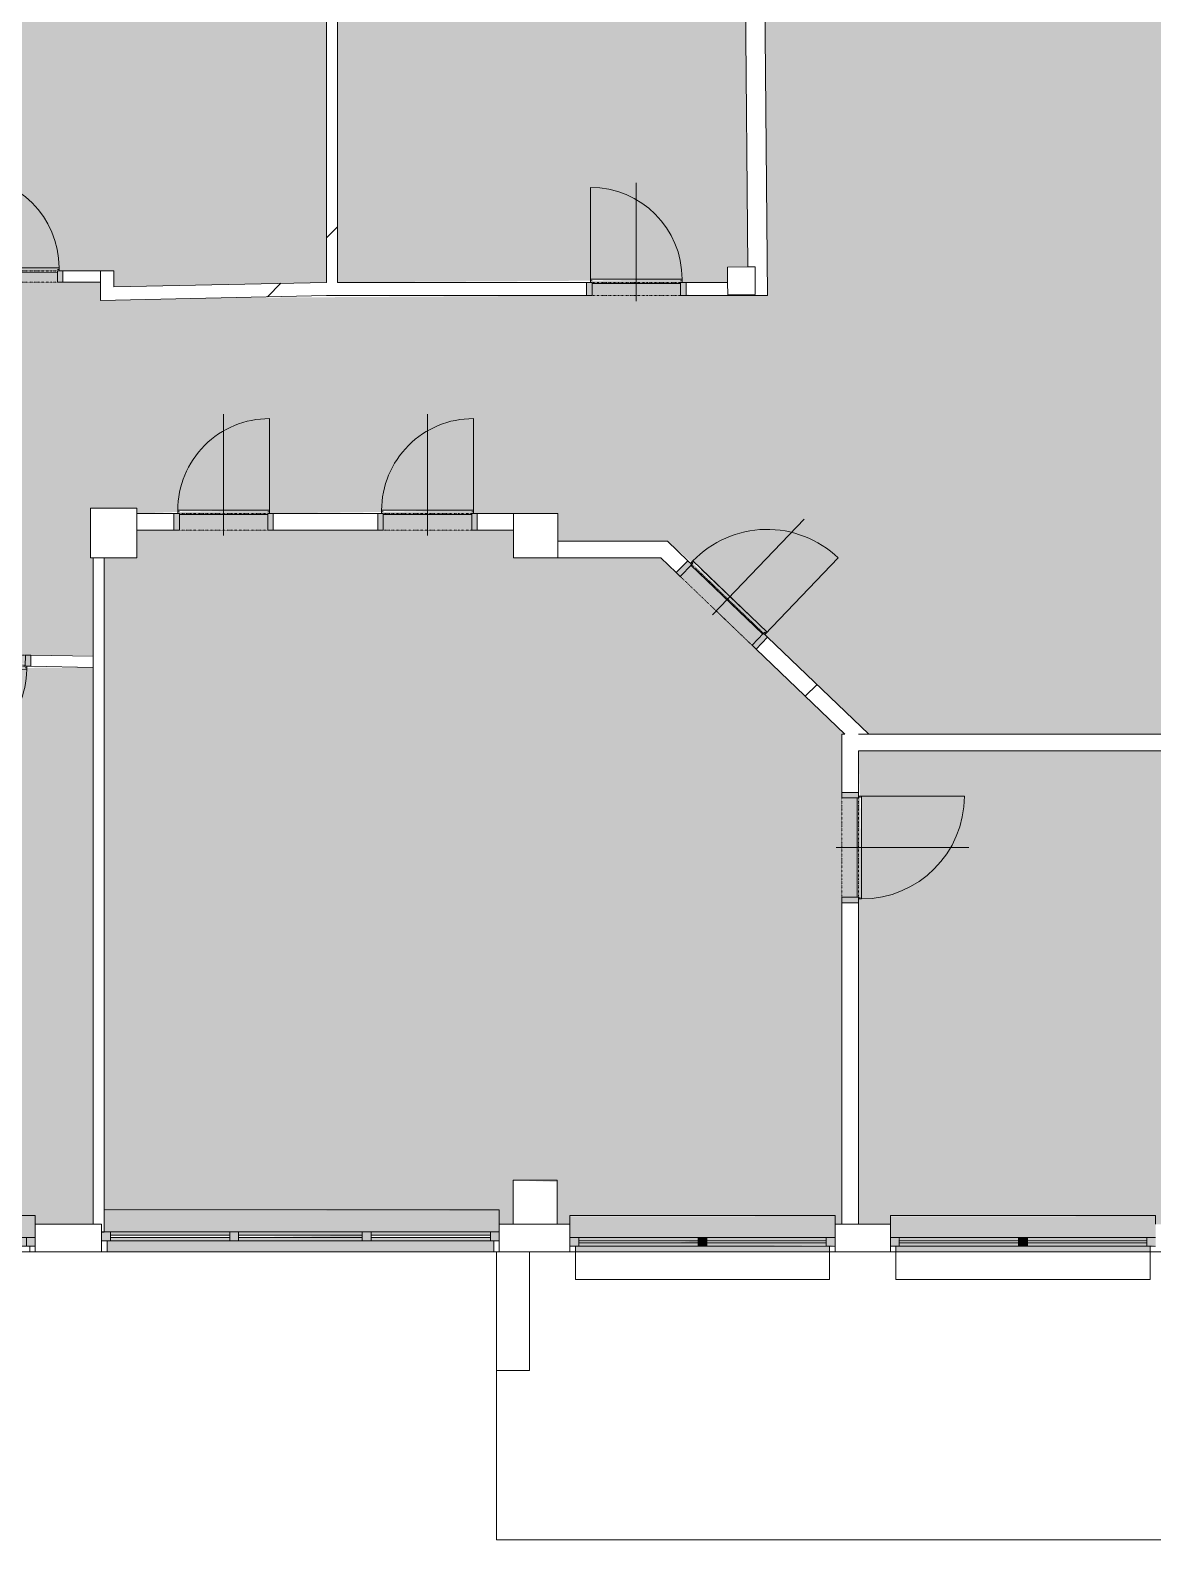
# Model space of a CAD drawing. Header units: millimetres. Extents: x -3281 to 232784, y -45352 to 20466.
# Drawn here: x 162521 to 172682, y -31577 to -17908 of the extents above; entities that cross this region are included whole.
import ezdxf

# ---------------------------------------------------------------- set-up
doc = ezdxf.new("R2010")
doc.units = ezdxf.units.MM
doc.linetypes.add('Čerchovaná se dvěma tečkami', pattern=[2.59, 1, -0.53, 0, -0.53, 0, -0.53])
for name, color, linetype, lineweight in [('A-DETL-THIN', 151, 'Continuous', 13), ('A-DOOR', 31, 'Continuous', 13), ('A-DOOR-FRAM', 31, 'Continuous', 25), ('A-FLOR', 192, 'Continuous', 13), ('A-GENM', 13, 'Continuous', 13), ('A-GLAZ', 151, 'Continuous', 13), ('A-WALL', 113, 'Continuous', 13), ('Q-SPCQ', 91, 'Continuous', 13), ('S-COLS', 52, 'Continuous', 13)]:
    doc.layers.add(name, color=color, linetype=linetype, lineweight=lineweight)
doc.layers.add('A-WALL-PATT', color=111, linetype='Continuous')
pattern_1 = [(45, (83167, 0), (-4242.64, 4242.64), [])]
pattern_2 = [(45, (83167, 0), (-7184.2, 7184.2), []), (45, (86041, 0), (-7184.2, 7184.2), []), (45, (91788, 0), (-4310.5, 10057.9), [4064, -2032, 67.06, -1964.94])]

# ---------------------------------------------------------------- blocks, each defined once
blk = doc.blocks.new('DVERE_1k_oblozka - DD03_01_800x1970_koupelna-1935638-Mapka _ závislý 11')
at = {"layer": 'A-DOOR', "lineweight": 9}
h = blk.add_hatch(color=151, dxfattribs=at)
h.paths.add_polyline_path([(450, -63), (450, 57), (400, 57), (400, -63)])
h.paths.add_polyline_path([(-400, -63), (-400, 57), (-450, 57), (-450, -63)])
blk.add_hatch(color=151, dxfattribs=at).paths.add_polyline_path([(317, 47), (400, 57), (415, 87), (-400, 72), (-400, 47)])
for p, q in [((0, -113), (0, 957)), ((-415, 57), (-415, 917)), ((-400, 57), (-450, 57)), ((-450, 57), (-450, -63)), ((415, 87), (-415, 87)), ((-415, 87), (-415, 72)), ((-415, 72), (-400, 72)), ((-400, -63), (-400, 57)), ((-400, 47), (400, 47)), ((305, 87), (-305, 87)), ((400, 72), (415, 72)), ((450, 57), (400, 57)), ((400, 57), (400, -63)), ((415, 72), (415, 87)), ((415, 87), (415, 57)), ((450, -63), (450, 57)), ((-450, -63), (-400, -63)), ((400, -63), (450, -63))]:
    blk.add_line(p, q, dxfattribs=at)
at = {"layer": 'A-DOOR', "linetype": 'Čerchovaná se dvěma tečkami', "lineweight": 9}
for p, q in [((-400, 57), (400, 57)), ((-400, -63), (400, -63))]:
    blk.add_line(p, q, dxfattribs=at)
at = {"layer": 'A-DOOR', "lineweight": 9}
blk.add_arc((-415, 87), 830, 360, 90, dxfattribs=at)
at = {"layer": 'A-DOOR-FRAM', "lineweight": 9}
for p, q in [((-400, 57), (-450, 57)), ((-400, -63), (-400, 57)), ((400, 57), (400, -63)), ((400, 57), (450, 57)), ((-450, -63), (-400, -63)), ((450, -63), (400, -63))]:
    blk.add_line(p, q, dxfattribs=at)
blk = doc.blocks.new('OKNO_1k_nadsvetlik - OKNO_1k_nadsvetlik_1200 x 1850-1969509-Mapka _ závislý 11')
at = {"layer": 'A-GLAZ', "lineweight": 9}
h = blk.add_hatch(color=256, dxfattribs=at)
h.paths.add_polyline_path([(520, 75), (520, -5), (600, -5), (600, 75)])
h.paths.add_polyline_path([(-600, 75), (-600, -5), (-520, -5), (-520, 75)])
blk.add_hatch(color=256, dxfattribs=at).paths.add_polyline_path([(-520, 75), (-520, -5), (520, -5), (520, 75), (-195, 75)])
for p, q in [((-550, 126), (-600, 126)), ((-600, 75), (-550, 75)), ((-520, 75), (-600, 75)), ((-550, 75), (-550, 125)), ((520, 75), (-520, 75)), ((-520, 75), (-520, -5)), ((600, 75), (520, 75)), ((520, -5), (520, 75)), ((600, 126), (550, 126)), ((550, 125), (550, 75)), ((550, 75), (600, 75)), ((-600, -5), (-520, -5)), ((-520, -5), (520, -5)), ((520, -5), (600, -5))]:
    blk.add_line(p, q, dxfattribs=at)
blk = doc.blocks.new('parapet s nosem_vnitní - parapet s nosem_vnitní-V115-Mapka _ závislý 11')
at = {"layer": 'A-GENM', "lineweight": 9}
for points in [[(-195, 0), (-600, 0), (-600, -190), (600, -190), (600, 0), (520, 0)], [(-600, -190), (-600, -197), (-195, -190)]]:
    blk.add_hatch(color=151, dxfattribs=at).paths.add_polyline_path(points)
for p, q in [((-600, -190), (-600, -120)), ((600, -120), (600, -190)), ((-600, -190), (-600, -200)), ((-600, -200), (600, -200)), ((-600, -200), (600, -200)), ((600, -200), (600, -190))]:
    blk.add_line(p, q, dxfattribs=at)
blk = doc.blocks.new('OKNO_3k_nadsvetlik - OKNO_3k_nadsvetlik_3600x1850-1975422-Mapka _ závislý 11')
at = {"layer": 'A-GLAZ', "lineweight": 9}
h = blk.add_hatch(color=256, dxfattribs=at)
h.paths.add_polyline_path([(1800, 25), (1720, 25), (1720, -55), (1800, -53)])
h.paths.add_polyline_path([(-1800, 25), (-1800, -55), (-1720, -55), (-1720, 25)])
h = blk.add_hatch(color=256, dxfattribs=at)
h.paths.add_polyline_path([(-640, 25), (-1720, 25), (-1720, -5), (-640, -5)])
h.paths.add_polyline_path([(751, 25), (640, 25), (640, -5), (1720, -5), (1720, 25)])
h.paths.add_polyline_path([(-560, 25), (-560, -5), (560, -5), (560, 25)])
h.paths.add_polyline_path([(560, -25), (-560, -25), (-560, -55), (560, -55)])
h.paths.add_polyline_path([(-1303, -25), (-1720, -25), (-1720, -55), (-640, -55), (-640, -25)])
h.paths.add_polyline_path([(751, -25), (640, -25), (640, -55), (1720, -55), (1720, -25)])
h = blk.add_hatch(color=256, dxfattribs=at)
h.paths.add_polyline_path([(-640, 25), (-640, -55), (-560, -55), (-560, 25)])
h.paths.add_polyline_path([(560, 25), (560, -55), (640, -55), (640, 25)])
blk.add_hatch(color=256, dxfattribs=at).paths.add_polyline_path([(-560, -5), (-560, -25), (560, -5)])
at = {"layer": 'A-GLAZ', "color": 63, "lineweight": 9}
for p, q in [((-1800, 25), (-1750, 25)), ((-1720, 25), (-1800, 25)), ((-1750, 25), (-1750, 125)), ((-1720, -55), (-1720, 25)), ((-560, 25), (-640, 25)), ((-640, 25), (-640, -55)), ((-560, -55), (-560, 25)), ((640, 25), (560, 25)), ((560, 25), (560, -55)), ((640, -55), (640, 25)), ((1800, 25), (1720, 25)), ((1720, 25), (1720, -55)), ((1750, 125), (1750, 25)), ((1750, 25), (1800, 25)), ((-1800, -55), (-1720, -55)), ((-640, -5), (-1720, -5)), ((-1720, -5), (-1720, -25)), ((-1720, -25), (-640, -25)), ((-640, -25), (-640, -5)), ((-640, -55), (-560, -55)), ((560, -5), (-560, -5)), ((-560, -5), (-560, -25)), ((-560, -25), (560, -25)), ((560, -25), (560, -5)), ((560, -55), (640, -55)), ((1720, -5), (640, -5)), ((640, -5), (640, -25)), ((640, -25), (1720, -25)), ((1720, -25), (1720, -5)), ((1720, -55), (1800, -55))]:
    blk.add_line(p, q, dxfattribs=at)
at = {"layer": 'A-GLAZ', "color": 40, "lineweight": 9}
for p, q in [((-1750, 126), (-1775, 126)), ((1800, 126), (1750, 126))]:
    blk.add_line(p, q, dxfattribs=at)
at = {"layer": 'A-GLAZ', "color": 41, "lineweight": 9}
blk.add_line((1750, 126), (-1750, 126), dxfattribs=at)
at = {"layer": 'A-GLAZ', "color": 101, "lineweight": 9}
for p, q in [((-640, 25), (-1720, 25)), ((560, 25), (-560, 25)), ((1720, 25), (640, 25)), ((-1720, -55), (-640, -55)), ((-560, -55), (560, -55)), ((640, -55), (1720, -55))]:
    blk.add_line(p, q, dxfattribs=at)
blk = doc.blocks.new('parapet s nosem_vnitní - parapet s nosem_vnitní-1280309-Mapka _ závislý 11')
at = {"layer": 'A-GENM', "lineweight": 9}
blk.add_hatch(color=151, dxfattribs=at).paths.add_polyline_path([(-560, 0), (-1800, 0), (-1800, -190), (1775, -190), (1775, 0), (560, 0)])
at = {"layer": 'A-GENM', "color": 101, "lineweight": 9}
for p, q in [((-1800, -190), (-1800, -70)), ((-1800, -190), (-1800, -200)), ((-1800, -200), (1779, -200)), ((-1800, -200), (1779, -200))]:
    blk.add_line(p, q, dxfattribs=at)
blk = doc.blocks.new('parapet_ext - parapet_ext-1802008-Mapka _ závislý 11')
at = {"layer": 'Q-SPCQ', "lineweight": 9}
blk.add_hatch(color=151, dxfattribs=at).paths.add_polyline_path([(1750, 100), (-1750, 100), (-1750, 0), (1750, 0)])
at = {"layer": 'Q-SPCQ', "color": 101, "lineweight": 9}
blk.add_line((-1750, 100), (1750, 100), dxfattribs=at)
blk = doc.blocks.new('OKNO_2k_nadsvetlik - OKNO_2k_nadsvetlik 1800x2400-1972502-Mapka _ závislý 11')
at = {"layer": 'A-GLAZ', "lineweight": 9}
h = blk.add_hatch(color=256, dxfattribs=at)
h.paths.add_polyline_path([(-1120, 75), (-1200, 62), (-1200, -5), (-1120, -5), (-1120, 62)])
h.paths.add_polyline_path([(1200, 75), (1120, 75), (1120, -5), (1200, -5)])
h = blk.add_hatch(color=256, dxfattribs=at)
h.paths.add_polyline_path([(-40, 75), (-1120, 62), (-1120, 45), (-40, 45)])
h.paths.add_polyline_path([(40, 75), (40, 45), (1120, 45), (1120, 75), (283, 75)])
h.paths.add_polyline_path([(283, 25), (40, 25), (40, -5), (1120, -5), (1120, 25)])
h.paths.add_polyline_path([(-744, 25), (-1120, 25), (-1120, -5), (-40, -5), (-40, 25)])
for points in [[(-40, -5), (40, -5), (40, 75), (-40, 75)], [(40, 45), (40, 25), (283, 45)]]:
    blk.add_hatch(color=256, dxfattribs=at).paths.add_polyline_path(points)
for p, q in [((-1150, 126), (-1200, 126)), ((-1200, 75), (-1150, 75)), ((-1120, 75), (-1200, 75)), ((-1150, 75), (-1150, 125)), ((-1120, -5), (-1120, 75)), ((-40, 75), (-1120, 75)), ((-40, 45), (-1120, 45)), ((-1120, 45), (-1120, 25)), ((-1120, 25), (-40, 25)), ((40, 75), (-40, 75)), ((-40, 75), (-40, -5)), ((-40, 25), (-40, 45)), ((1120, 75), (40, 75)), ((40, -5), (40, 75)), ((1120, 45), (40, 45)), ((40, 45), (40, 25)), ((40, 25), (1120, 25)), ((1200, 75), (1120, 75)), ((1120, 75), (1120, -5)), ((1120, 25), (1120, 45)), ((1200, 126), (1150, 126)), ((1150, 125), (1150, 75)), ((1150, 75), (1200, 75)), ((-1200, -5), (-1120, -5)), ((-1120, -5), (-40, -5)), ((-40, -5), (40, -5)), ((40, -5), (1120, -5)), ((1120, -5), (1200, -5))]:
    blk.add_line(p, q, dxfattribs=at)
blk = doc.blocks.new('parapet s nosem_vnitní - parapet s nosem_vnitní-V117-Mapka _ závislý 11')
at = {"layer": 'A-GENM', "lineweight": 9}
blk.add_hatch(color=151, dxfattribs=at).paths.add_polyline_path([(40, 0), (-1200, 0), (-1200, -190), (1200, -190), (1200, 0), (283, 0)])
for p, q in [((-1200, -190), (-1200, -120)), ((1200, -120), (1200, -190)), ((-1200, -190), (-1200, -200)), ((-1200, -200), (1200, -200)), ((-1200, -200), (1200, -200)), ((1200, -200), (1200, -190))]:
    blk.add_line(p, q, dxfattribs=at)
blk = doc.blocks.new('parapet_ext - parapet_ext-1801991-Mapka _ závislý 11')
at = {"layer": 'Q-SPCQ', "lineweight": 9}
blk.add_hatch(color=151, dxfattribs=at).paths.add_polyline_path([(-1150, 50), (-1150, 0), (1150, 0), (1150, 50), (-1120, 50)])
for p, q in [((-1150, 51), (-1150, 300)), ((-1150, 300), (1150, 300)), ((1150, 300), (1150, 51))]:
    blk.add_line(p, q, dxfattribs=at)
blk = doc.blocks.new('OKNO_2k_nadsvetlik - OKNO_2k_nadsvetlik 2400 x 1850-1972488-Mapka _ závislý 11')
at = {"layer": 'A-GLAZ', "lineweight": 9}
h = blk.add_hatch(color=256, dxfattribs=at)
h.paths.add_polyline_path([(1129, 75), (1120, 75), (1129, -5), (1200, -5), (1200, 75)])
h.paths.add_polyline_path([(-1120, 75), (-1200, 62), (-1200, -5), (-1120, -5), (-1120, 62)])
h = blk.add_hatch(color=256, dxfattribs=at)
h.paths.add_polyline_path([(40, 75), (40, 45), (1120, 45), (1120, 75)])
h.paths.add_polyline_path([(-1120, 75), (-1120, 45), (-40, 45), (-40, 75), (-925, 75)])
h.paths.add_polyline_path([(-40, 25), (-1120, 25), (-1120, -5), (-40, -5)])
h.paths.add_polyline_path([(1120, 25), (40, 25), (40, -5), (1120, -5)])
blk.add_hatch(color=256, dxfattribs=at).paths.add_polyline_path([(-40, -5), (40, -5), (40, 75), (-40, 75)])
for p, q in [((-1150, 126), (-1200, 126)), ((-1200, 75), (-1150, 75)), ((-1120, 75), (-1200, 75)), ((-1150, 75), (-1150, 125)), ((-1120, -5), (-1120, 75)), ((-40, 75), (-1120, 75)), ((-40, 45), (-1120, 45)), ((-1120, 45), (-1120, 25)), ((-1120, 25), (-40, 25)), ((40, 75), (-40, 75)), ((-40, 75), (-40, -5)), ((-40, 25), (-40, 45)), ((1120, 75), (40, 75)), ((40, -5), (40, 75)), ((1120, 45), (40, 45)), ((40, 45), (40, 25)), ((40, 25), (1120, 25)), ((1200, 75), (1120, 75)), ((1120, 75), (1120, -5)), ((1120, 25), (1120, 45)), ((1200, 126), (1150, 126)), ((1150, 125), (1150, 75)), ((1150, 75), (1200, 75)), ((-1200, -5), (-1120, -5)), ((-1120, -5), (-40, -5)), ((-40, -5), (40, -5)), ((40, -5), (1120, -5)), ((1120, -5), (1200, -5))]:
    blk.add_line(p, q, dxfattribs=at)
blk = doc.blocks.new('DVERE_1k_oblozka - DD03_01_900x1970_koupelna-V151-Mapka _ závislý 11')
at = {"layer": 'A-DOOR', "lineweight": 9}
h = blk.add_hatch(color=151, dxfattribs=at)
h.paths.add_polyline_path([(500, -78), (500, 72), (450, 72), (450, -78)])
h.paths.add_polyline_path([(-450, -78), (-450, 72), (-500, 72), (-500, -78)])
blk.add_hatch(color=151, dxfattribs=at).paths.add_polyline_path([(465, 102), (-450, 87), (-450, 62), (450, 72), (450, 87)])
for p, q in [((-465, 72), (-465, 1032)), ((0, -128), (0, 1072)), ((-450, 72), (-500, 72)), ((-500, 72), (-500, -78)), ((465, 102), (-465, 102)), ((-465, 102), (-465, 87)), ((-465, 87), (-450, 87)), ((-450, -78), (-450, 72)), ((-450, 62), (450, 62)), ((355, 102), (-355, 102)), ((450, 87), (465, 87)), ((500, 72), (450, 72)), ((450, 72), (450, -78)), ((465, 87), (465, 102)), ((465, 102), (465, 72)), ((500, -78), (500, 72)), ((-500, -78), (-450, -78)), ((450, -78), (500, -78))]:
    blk.add_line(p, q, dxfattribs=at)
at = {"layer": 'A-DOOR', "linetype": 'Čerchovaná se dvěma tečkami', "lineweight": 9}
for p, q in [((-450, 72), (450, 72)), ((-450, -78), (450, -78))]:
    blk.add_line(p, q, dxfattribs=at)
at = {"layer": 'A-DOOR', "lineweight": 9}
blk.add_arc((-465, 102), 930, 360, 90, dxfattribs=at)
at = {"layer": 'A-DOOR-FRAM', "lineweight": 9}
for p, q in [((-450, 72), (-500, 72)), ((-450, -78), (-450, 72)), ((450, 72), (450, -78)), ((450, 72), (500, 72)), ((-500, -78), (-450, -78)), ((500, -78), (450, -78))]:
    blk.add_line(p, q, dxfattribs=at)
blk = doc.blocks.new('DVERE_1k_oblozka - DD03_01_900x1970_koupelna-V152-Mapka _ závislý 11')
at = {"layer": 'A-DOOR', "lineweight": 9}
h = blk.add_hatch(color=151, dxfattribs=at)
h.paths.add_polyline_path([(-500, 78), (-500, -72), (-450, -72), (-450, 78)])
h.paths.add_polyline_path([(450, 78), (450, -72), (500, -72), (500, 78)])
blk.add_hatch(color=151, dxfattribs=at).paths.add_polyline_path([(-450, -62), (-465, -102), (450, -87), (440, -62), (-440, -62)])
for p, q in [((-500, 78), (-450, 78)), ((-500, -72), (-500, 78)), ((-450, 78), (-450, -72)), ((0, 128), (0, -1072)), ((450, 78), (500, 78)), ((450, -72), (450, 78)), ((500, 78), (500, -72)), ((-450, -72), (-500, -72)), ((-465, -72), (-465, -1032)), ((-465, -87), (-450, -87)), ((-465, -102), (-465, -87)), ((-465, -87), (-465, -102)), ((-450, -87), (-465, -87)), ((465, -102), (-465, -102)), ((-450, -62), (450, -62)), ((-450, -87), (-450, -62)), ((355, -102), (-355, -102)), ((450, -62), (450, -87)), ((500, -72), (450, -72)), ((450, -87), (465, -87)), ((465, -87), (450, -87)), ((465, -102), (465, -72)), ((465, -87), (465, -102)), ((465, -102), (465, -87))]:
    blk.add_line(p, q, dxfattribs=at)
at = {"layer": 'A-DOOR', "linetype": 'Čerchovaná se dvěma tečkami', "lineweight": 9}
for p, q in [((-450, 78), (450, 78)), ((-450, -72), (450, -72))]:
    blk.add_line(p, q, dxfattribs=at)
at = {"layer": 'A-DOOR', "lineweight": 9}
blk.add_arc((-465, -102), 930, 270, 0, dxfattribs=at)
at = {"layer": 'A-DOOR-FRAM', "lineweight": 9}
for p, q in [((-500, 78), (-450, 78)), ((-450, 78), (-450, -72)), ((450, -72), (450, 78)), ((500, 78), (450, 78)), ((-450, -72), (-500, -72)), ((450, -72), (500, -72))]:
    blk.add_line(p, q, dxfattribs=at)
blk = doc.blocks.new('DVERE_1k_oblozka - DD03_01_800x1970_koupelna-1549528-Mapka _ závislý 11')
at = {"layer": 'A-DOOR', "lineweight": 9}
h = blk.add_hatch(color=151, dxfattribs=at)
h.paths.add_polyline_path([(450, 78), (400, 78), (400, -72), (450, -72)])
h.paths.add_polyline_path([(-400, 78), (-450, 78), (-450, -72), (-400, -72)])
blk.add_hatch(color=151, dxfattribs=at).paths.add_polyline_path([(400, -62), (-400, -72), (-415, -102), (400, -87), (400, -72)])
for p, q in [((-450, 78), (-400, 78)), ((-450, -72), (-450, 78)), ((-400, 78), (-400, -72)), ((0, 128), (0, -972)), ((400, 78), (450, 78)), ((400, -72), (400, 78)), ((450, 78), (450, -72)), ((-400, -72), (-450, -72)), ((-415, -72), (-415, -932)), ((-415, -87), (-400, -87)), ((-415, -102), (-415, -87)), ((415, -102), (-415, -102)), ((-400, -62), (400, -62)), ((305, -102), (-305, -102)), ((450, -72), (400, -72)), ((400, -87), (415, -87)), ((415, -102), (415, -72)), ((415, -87), (415, -102))]:
    blk.add_line(p, q, dxfattribs=at)
at = {"layer": 'A-DOOR', "linetype": 'Čerchovaná se dvěma tečkami', "lineweight": 9}
for p, q in [((-400, 78), (400, 78)), ((-400, -72), (400, -72))]:
    blk.add_line(p, q, dxfattribs=at)
at = {"layer": 'A-DOOR', "lineweight": 9}
blk.add_arc((-415, -102), 830, 270, 0, dxfattribs=at)
at = {"layer": 'A-DOOR-FRAM', "lineweight": 9}
for p, q in [((-450, 78), (-400, 78)), ((-400, 78), (-400, -72)), ((400, -72), (400, 78)), ((450, 78), (400, 78)), ((-400, -72), (-450, -72)), ((400, -72), (450, -72))]:
    blk.add_line(p, q, dxfattribs=at)
blk = doc.blocks.new('DVERE_1k_oblozka - DD03_01_800x1970_koupelna-1549519-Mapka _ závislý 11')
at = {"layer": 'A-DOOR', "lineweight": 9}
h = blk.add_hatch(color=151, dxfattribs=at)
h.paths.add_polyline_path([(450, -47), (450, 53), (400, 53), (400, -47)])
h.paths.add_polyline_path([(-400, -47), (-400, 53), (-450, 53), (-450, -47)])
blk.add_hatch(color=151, dxfattribs=at).paths.add_polyline_path([(415, -77), (400, -37), (-400, -47), (-415, -77), (86, -77)])
for p, q in [((-450, 53), (-400, 53)), ((-450, -47), (-450, 53)), ((-400, 53), (-400, -47)), ((0, 103), (0, -947)), ((400, 53), (450, 53)), ((400, -47), (400, 53)), ((450, 53), (450, -47)), ((-400, -47), (-450, -47)), ((-415, -47), (-415, -907)), ((-415, -62), (-400, -62)), ((-415, -77), (-415, -62)), ((415, -77), (-415, -77)), ((-400, -37), (400, -37)), ((305, -77), (-305, -77)), ((450, -47), (400, -47)), ((400, -62), (415, -62)), ((415, -77), (415, -47)), ((415, -62), (415, -77))]:
    blk.add_line(p, q, dxfattribs=at)
at = {"layer": 'A-DOOR', "linetype": 'Čerchovaná se dvěma tečkami', "lineweight": 9}
for p, q in [((-400, 53), (400, 53)), ((-400, -47), (400, -47))]:
    blk.add_line(p, q, dxfattribs=at)
at = {"layer": 'A-DOOR', "lineweight": 9}
blk.add_arc((-415, -77), 830, 270, 0, dxfattribs=at)
at = {"layer": 'A-DOOR-FRAM', "lineweight": 9}
for p, q in [((-450, 53), (-400, 53)), ((-400, 53), (-400, -47)), ((400, -47), (400, 53)), ((450, 53), (400, 53)), ((-400, -47), (-450, -47)), ((400, -47), (450, -47))]:
    blk.add_line(p, q, dxfattribs=at)
blk = doc.blocks.new('DVERE_1k_oblozka - DD03_01_800x1970_koupelna-1549521-Mapka _ závislý 11')
at = {"layer": 'A-DOOR', "lineweight": 9}
h = blk.add_hatch(color=151, dxfattribs=at)
h.paths.add_polyline_path([(400, 47), (400, -53), (450, -53), (450, 47)])
h.paths.add_polyline_path([(-450, 47), (-450, -53), (-400, -53), (-400, 47)])
blk.add_hatch(color=151, dxfattribs=at).paths.add_polyline_path([(-398, 77), (-400, 62), (-398, 37), (400, 47), (415, 77), (171, 77)])
for p, q in [((-415, 47), (-415, 907)), ((0, -103), (0, 947)), ((-400, 47), (-450, 47)), ((-450, 47), (-450, -53)), ((415, 77), (-415, 77)), ((-415, 77), (-415, 62)), ((-415, 62), (-400, 62)), ((-400, -53), (-400, 47)), ((-400, 37), (400, 37)), ((305, 77), (-305, 77)), ((400, 62), (415, 62)), ((450, 47), (400, 47)), ((400, 47), (400, -53)), ((415, 62), (415, 77)), ((415, 77), (415, 47)), ((450, -53), (450, 47)), ((-450, -53), (-400, -53)), ((400, -53), (450, -53))]:
    blk.add_line(p, q, dxfattribs=at)
at = {"layer": 'A-DOOR', "linetype": 'Čerchovaná se dvěma tečkami', "lineweight": 9}
for p, q in [((-400, 47), (400, 47)), ((-400, -53), (400, -53))]:
    blk.add_line(p, q, dxfattribs=at)
at = {"layer": 'A-DOOR', "lineweight": 9}
blk.add_arc((-415, 77), 830, 360, 90, dxfattribs=at)
at = {"layer": 'A-DOOR-FRAM', "lineweight": 9}
for p, q in [((-400, 47), (-450, 47)), ((-400, -53), (-400, 47)), ((400, 47), (400, -53)), ((400, 47), (450, 47)), ((-450, -53), (-400, -53)), ((450, -53), (400, -53))]:
    blk.add_line(p, q, dxfattribs=at)

msp = doc.modelspace()

# ---------------------------------------------------------------- hatches: boundary and pattern name
at = {"layer": 'A-FLOR'}
h = msp.add_hatch(color=151, dxfattribs=at)
h.paths.add_polyline_path([(153597.1, -30076.6), (153597.1, -29899.5), (154797.1, -29906.6), (154797.1, -30076.6), (154906.8, -30076.6), (154906.8, -29535.6), (155306.8, -29535.6), (155306.8, -24894.3), (154516.8, -24909.3), (154514.7, -24924.3), (153716.8, -24909.3), (153701.8, -24894.3), (153106.8, -24894.3), (153106.8, -30076.6)])
h.paths.add_polyline_path([(142907.4, -30046.6), (142867.3, -26558.1), (144656.3, -25126.8), (144458.2, -24954.6), (144437.5, -24943.5), (143833.6, -24295.7), (143833.2, -24274.5), (143417.7, -23844.3), (143417.7, -23917.4), (143017.7, -23917.4), (143016, -23667.4), (140267.7, -23699.3), (140267.7, -30046.6), (140416.8, -30046.6), (140416.8, -29896.9), (142816.8, -29906.6), (142816.8, -30046.6), (142867.3, -30046.6)])
h.paths.add_polyline_path([(137416.8, -30046.6), (137416.8, -29901.6), (138316.8, -29906.6), (138316.8, -30046.6), (138616.8, -30046.6), (138616.8, -29899.5), (139816.8, -29906.6), (139816.8, -30046.6), (140117.7, -30046.6), (140117.7, -23684), (139400.2, -23708.3), (139395, -23718.2), (138495, -23703.2), (138494.9, -23693.3), (137328.6, -23700), (137328.6, -23970), (136908.6, -23970), (136908.6, -24139.3), (136987.3, -24139.3), (136978.6, -25639.3), (136908.6, -25639.3), (136908.6, -29535.6), (137308.6, -29535.6), (137327.3, -30046.6)])
h.paths.add_polyline_path([(146031.8, -30046.6), (146031.9, -30046.6), (146031.8, -25176.6), (145796.8, -25191.6), (145796.8, -25206.6), (144896.8, -25191.6), (144881.8, -25176.6), (144846.8, -25176.6), (144834.2, -25176.6), (143018.2, -26629.6), (143057.7, -29676.6), (143417.7, -29676.6), (143417.7, -29896.9), (145816.8, -29906.6), (145816.8, -30046.6)])
h.paths.add_polyline_path([(146416.8, -30046.6), (146416.8, -29896.9), (148816.8, -29906.6), (148816.8, -30046.6), (148911.6, -30042), (148911.6, -29676.6), (149161.6, -29676.6), (149161.6, -26754.6), (147424.4, -25176.6), (147326.8, -25191.6), (147326.8, -25206.6), (146426.8, -25191.6), (146411.8, -25176.6), (146195.4, -25176.6), (146195.4, -30046.6)])
h.paths.add_polyline_path([(149311.6, -30046.6), (149406.8, -30042), (149406.8, -29846.9), (153006.8, -29846.9), (153006.8, -23686.6), (149304, -23686.6), (149304, -23936.6), (148904, -23936.6), (148904, -23710.4), (148375.2, -24289.8), (148365.1, -24311.6), (147734.8, -24932.5), (147719.1, -24937.4), (147575.3, -25101.6), (149311.6, -26688.5), (149311.6, -30042)])
h.paths.add_polyline_path([(177876.8, -28719.3), (177876.8, -28644.3), (178776.8, -28649.3), (178776.8, -28719.3), (178906.8, -28719.3), (178906.8, -28319.3), (179306.8, -28319.3), (179306.8, -25308.2), (174876.3, -25276.5), (174890.9, -25291.4), (173976.1, -25266.7), (173960.9, -25251.5), (173291.8, -25251.1), (173291.8, -28719.3), (173356.8, -28719.3), (173356.8, -28639.6), (175756.8, -28649.3), (175756.8, -28719.3), (176356.8, -28719.3), (176356.8, -28642.2), (177556.8, -28649.3), (177556.8, -28719.3)])
h.paths.add_polyline_path([(169866.8, -28719.3), (169866.8, -25759.3), (170006.8, -25759.3), (170002.2, -24859.3), (169866.8, -24859.3), (169866.8, -24281.8), (169893.9, -24281.8), (169054.8, -23477.1), (169142.8, -23367.5), (168502.1, -22753.1), (168405.2, -22854.1), (168228.1, -22684.3), (166897.1, -22684.3), (166897.1, -22434.3), (166517.1, -22434.3), (166517.1, -22294.3), (165717.1, -22294.3), (165717.1, -22434.3), (164671.8, -22434.3), (164671.8, -22294.3), (163871.8, -22294.3), (163871.8, -22434.3), (163486.8, -22434.3), (163486.8, -22684.3), (163191.8, -22684.3), (163191.8, -28589.6), (166766.8, -28599.3), (166766.8, -28719.3), (166891.8, -28719.3), (166891.8, -28319.3), (167291.8, -28338.8), (167296.7, -28719.3), (167406.8, -28719.3), (167406.8, -28639.6), (169806.8, -28649.3), (169806.8, -28719.3)])
h.paths.add_polyline_path([(170306.8, -28719.3), (170306.8, -28639.6), (172706.8, -28649.3), (172706.8, -28719.3), (172891.8, -28719.3), (172891.8, -28319.3), (173141.8, -28319.3), (173141.8, -24431.8), (170016.8, -24431.8), (170031.8, -24859.3), (170046.8, -24859.3), (170031.8, -25759.3), (170016.8, -25774.3), (170016.8, -28719.3)])
h.paths.add_polyline_path([(162566.8, -28719.3), (163091.8, -28719.3), (163091.8, -23677.1), (162476, -23682.1), (162490.3, -23696.9), (161675.6, -23668), (161660.4, -23652.8), (161295.5, -23652.2), (161295.5, -23956.6), (160867.3, -23956.6), (160856.8, -26068), (160856.8, -28319.3), (161256.8, -28338.8), (161256.8, -28719.3), (161366.8, -28719.3), (161366.8, -28642.2), (162566.8, -28649.3)])
h.paths.add_polyline_path([(174876.3, -25251.2), (174877.8, -25111.2), (179306.8, -25158.2), (179306.8, -24364.3), (179228.2, -24364.3), (179236.8, -22864.3), (179306.8, -22864.3), (179306.8, -22684.3), (178906.8, -22684.3), (178906.5, -22468.2), (174864, -22420.6), (174688.8, -22682.2), (174691, -22691.6), (174113.5, -23401.6), (174097.2, -23405.3), (173291.8, -24439.5), (173291.8, -25094.4), (173977.8, -25101.7), (173977.8, -25241.7), (174876.2, -25251.2)])
h.paths.add_polyline_path([(155566.8, -25069.3), (155566.8, -24889.3), (160756.8, -24889.3), (160754.7, -23646.6), (155407.1, -23646.6), (155407.2, -24889.3), (155557.1, -24894.3), (155564.1, -25019.3)])
h.paths.add_polyline_path([(146031.8, -25026.6), (147435.1, -25015.6), (148863.3, -23536.6), (152806.8, -23536.6), (152806.8, -23166.6), (153106.8, -23166.6), (153106.8, -24794.3), (155306.8, -24794.3), (155306.8, -23937.5), (154907.2, -23937.5), (154907.2, -23527.5), (156504.3, -23527.4), (156504.3, -22376.5), (160144.3, -22376.5), (160144.7, -21816.5), (161204.3, -21816.5), (161197.5, -23436.6), (160765.5, -23436.6), (160765.5, -23536.6), (161677.6, -23553.1), (161677.6, -23643), (162476.2, -23643), (162477.5, -23566.6), (163091.8, -23566.6), (163091.8, -22684.3), (163066.8, -22684.3), (163066.8, -22234.3), (163486.8, -22234.3), (163486.8, -22284.3), (163871.8, -22269.3), (163871.8, -22254.3), (164671.8, -22269.3), (164686.8, -22284.3), (165717.1, -22269.3), (165717.1, -22254.3), (166517.1, -22269.3), (166532.1, -22284.3), (167297.1, -22284.3), (167297.1, -22534.3), (168288.4, -22534.3), (168519.4, -22735.1), (168541.1, -22735.1), (169169, -23358), (169169, -23378.8), (170110.6, -24281.8), (173224.5, -24281.8), (174008.9, -23303), (174119.6, -23360.3), (174636.4, -22668.2), (174548.1, -22582.1), (174699, -22354.9), (174705.7, -21754.2), (174795.7, -21754.2), (174795.7, -20955.1), (174714.6, -20954.2), (174715.1, -20379.5), (174681.4, -20379.1), (174681.4, -19225.7), (174656.4, -19225.7), (174656.4, -19175.3), (174581.6, -19175.3), (174566.6, -18955.3), (174551.6, -18955.3), (174566.6, -18355.3), (174581.6, -18340.3), (174581.6, -17238.3), (171633.1, -17238.3), (171632.6, -17408.3), (170607, -17408.3), (170607, -17535.4), (169407, -17528.3), (169407, -17408.3), (169168.7, -17408.3), (169193.5, -20310.9), (168406.9, -20303.3), (168406.9, -20200.9), (167606.9, -20200.9), (167606.9, -20310.9), (164215.6, -20331.7), (163157, -20353.9), (163157, -20188), (162767, -20188), (162767, -20098), (161967, -20098), (161967, -20188), (160927, -20188), (160920.5, -17808.3), (160794, -17808.3), (160794, -17238.3), (158542.4, -17238.3), (158557.4, -17851.9), (158572.4, -17851.9), (158557.4, -18651.9), (158542.4, -18666.9), (158557.4, -19775.4), (158572.4, -19775.4), (158557.4, -20375.4), (158542.4, -20390.4), (158542.4, -20656.9), (156439.7, -20656.9), (156439.7, -20280.9), (156290.7, -20295.9), (156290.7, -20310.9), (155690.7, -20295.9), (155675.7, -20280.9), (155276.6, -20280.9), (155276.6, -21508.2), (154627, -21526.2), (154624, -21538.2), (154024, -21523.2), (154009, -21508.2), (152297, -21526.2), (152309, -21538.2), (151694, -21523.2), (151679, -21508.2), (151544, -21526.2), (151544, -21748.2), (150680.2, -21748.2), (150680.2, -21658.2), (149780.2, -21658.2), (149780.2, -21748.2), (146590, -21748.2), (144967.7, -20300.6), (144967.7, -18728.2), (144694.7, -18728.2), (144694.7, -18805.2), (143494.7, -18798.2), (143494.7, -18728.2), (143417.7, -18728.2), (143417.7, -20625.8), (143327.7, -20625.8), (143327.7, -21425.8), (143417.7, -21425.8), (143417.7, -21715.8), (138497.7, -21715.8), (138494.9, -22135.8), (136908.6, -22135.8), (136908.6, -22265.8), (136668.6, -22265.8), (136679.6, -23165.8), (136908.6, -23165.8), (136914.7, -23552.4), (138494.1, -23543.6), (138497.7, -23683.3), (139394.9, -23678.2), (139395, -23538.2), (141289.3, -23527.3), (141289.3, -23362.9), (141513.4, -23361.6), (141514.4, -23526), (143417.7, -23517.4), (143417.7, -23628.3), (144768, -25026.6), (145846.8, -25026.6)])
h.paths.add_polyline_path([(173224.5, -22689.3), (172906.8, -22689.3), (172906.8, -22289.3), (173306.8, -22289.3), (173291.8, -22689.3)])
h.paths.add_polyline_path([(174864, -22420.6), (174863.6, -22388.8), (174850.9, -22401)])
h.paths.add_polyline_path([(178906.8, -22318.2), (178906.8, -22284.3), (179306.8, -22269.9), (179306.8, -20426.5), (177789.8, -20479.4), (174820.3, -20443), (174835.5, -20949.7), (174844.6, -20955.5), (174820.7, -21755.5), (174805.5, -21770.6), (174805.1, -22269.9), (178891.5, -22318)])
h.paths.add_polyline_path([(149780.2, -21648.2), (149780.2, -21618.2), (150680.2, -21633.2), (150695.2, -21648.2), (151444, -21648.2), (151444, -18728.2), (150664.7, -18728.2), (150664.7, -18805.2), (149464.7, -18798.2), (149464.7, -18728.2), (149304, -18728.2), (149304, -19128.2), (148904, -19128.2), (148904, -18728.2), (148564.7, -18728.2), (148564.7, -18805.2), (147364.7, -18798.2), (147364.7, -18728.2), (146464.7, -18728.2), (146464.7, -18805.2), (145264.7, -18798.2), (145264.7, -18728.2), (145117.7, -18728.2), (145117.7, -20233.4), (146647.2, -21598.2), (149435.2, -21618.2), (149435.2, -21648.2), (149765.2, -21648.2)])
h.paths.add_polyline_path([(141617.7, -21565.8), (143317.7, -21565.4), (143302.7, -21425.8), (143287.7, -21425.8), (143302.7, -20625.8), (143317.7, -20610.8), (143317.7, -19128.2), (143017.7, -19128.2), (143017.7, -18728.2), (141617.7, -18728.2), (141621.1, -20311.1), (141642.7, -20311.1), (141621.1, -20411.9), (141617.7, -20411.9), (141617.7, -21565.4)])
h.paths.add_polyline_path([(154624, -21498.2), (154624, -21408.2), (154769, -21408.2), (154756.5, -19988.2), (154624, -20003.2), (154624, -20018.2), (154024, -20003.2), (154009, -19988.2), (153194, -19988.2), (153194, -21408.2), (154024, -21408.2), (154024, -21498.2), (154514.7, -21498.2)])
h.paths.add_polyline_path([(152294, -21498.2), (152309, -21408.2), (153094, -21408.2), (153094, -19988.2), (152294, -20003.2), (152294, -20018.2), (151694, -20003.2), (151679, -19988.2), (151544, -20003.2), (151544, -21408.2), (151694, -21408.2), (151694, -21498.2), (151891.4, -21498.2)])
h.paths.add_polyline_path([(155016.6, -21408.2), (155196.3, -21408.2), (155176.6, -20280.9), (154869, -20280.9), (154869, -21408.2), (154977.1, -21408.2)])
h.paths.add_polyline_path([(157705.3, -20556.9), (158442.4, -20556.9), (158442.4, -20375.4), (158532.4, -20375.4), (158532.4, -19775.4), (158442.4, -19775.4), (158442.4, -19336.9), (157444.7, -19336.9), (157459.7, -19791.9), (157474.7, -19791.9), (157459.7, -20391.9), (157444.7, -20402), (157444.7, -20556.9)])
h.paths.add_polyline_path([(157344.7, -20556.9), (157344.7, -20391.9), (157434.7, -20391.9), (157434.7, -19791.9), (157344.7, -19791.9), (157344.7, -19336.9), (156539.7, -19336.9), (156539.7, -20556.9)])
h.paths.add_polyline_path([(177789.8, -20379.4), (179306.8, -20315.3), (177593.7, -20329.1), (177617.2, -20377.3)])
h.paths.add_polyline_path([(155999.4, -20270.9), (156290.7, -20270.9), (156290.7, -20180.9), (156439.7, -20180.9), (156439.7, -19236.9), (156849.7, -19236.9), (156849.7, -17626.9), (155282.5, -17626.9), (155282.5, -17888.3), (154883, -17888.3), (154907.2, -18728.2), (155407.2, -18728.2), (155407.2, -18867.5), (155541.8, -18867.5), (155556.8, -20180.9), (155690.7, -20180.9), (155690.7, -20270.9)])
h.paths.add_polyline_path([(163277, -20231.3), (165203.3, -20190.9), (165203.3, -17408.3), (164918.8, -17408.3), (164918.8, -17535.4), (163718.8, -17528.3), (163718.8, -17408.3), (163118.8, -17408.3), (163118.8, -17535.4), (161918.8, -17528.3), (161918.8, -17408.3), (161417, -17408.3), (161417, -20088), (161967, -20073), (161967, -20058), (162767, -20073), (162782, -20088), (163277, -20088), (163277, -20191)])
h.paths.add_polyline_path([(165303.3, -20190.9), (167606.9, -20175.9), (167606.9, -20160.9), (168406.9, -20175.9), (168421.9, -20190.9), (168833.2, -20190.9), (168834.2, -20053.3), (169017.2, -20051.2), (168993.7, -17408.3), (168777, -17408.3), (168777, -17535.4), (167577, -17528.3), (167577, -17408.3), (167256.3, -17408.3), (167256.3, -17808.3), (166856.3, -17808.3), (166856.3, -17408.3), (166727, -17408.3), (166727, -17535.4), (165527, -17528.3), (165527, -17408.3), (165303.3, -17408.3), (165303.3, -19255.3)])
h.paths.add_polyline_path([(155376.1, -20180.9), (155441.8, -20180.9), (155441.8, -18967.5), (155407.2, -18967.5), (155407.2, -19138.2), (154907.2, -19138.2), (154886.9, -18967.5), (154686.9, -18967.5), (154686.9, -18728.2), (154456.7, -18733.3), (154456.7, -18805.2), (153306.7, -18798.2), (153306.7, -18728.2), (153194, -18728.2), (153194, -19888.2), (154869, -19888.2), (154869, -20180.9), (155276.6, -20180.9)])
h.paths.add_polyline_path([(152324, -19888.2), (152944, -19888.2), (152944, -18728.2), (152764.7, -18728.2), (152764.7, -18805.2), (151564.7, -18798.2), (151544, -19888.2), (152294, -19888.2)])
h.paths.add_polyline_path([(156949.7, -19236.9), (158442.4, -19236.9), (158442.4, -18651.9), (158532.4, -18651.9), (158532.4, -17851.9), (158442.4, -17851.9), (158442.4, -17626.9), (156949.7, -17626.9), (156949.7, -19181.1)])
h.paths.add_polyline_path([(141517.7, -19113.6), (141517.7, -19071.9), (138725.9, -19113.6), (140414.7, -19113.6)])
h.paths.add_polyline_path([(174681.4, -18955.3), (174681.4, -18355.3), (174591.6, -18355.3), (174591.6, -18955.3)])
h.paths.add_polyline_path([(137328.6, -18911.2), (141517.7, -18871.9), (141517.7, -18728.2), (137328.6, -18730), (137328.6, -18909.7)])
h.paths.add_polyline_path([(178906.8, -17927.7), (179306.8, -17927.7), (179306.8, -17888.3), (178906.8, -17888.3), (178906.8, -17488.3), (174681.6, -17488.3), (174681.6, -17927.7), (178452.3, -17927.7)])
h.paths.add_polyline_path([(172893, -17888.3), (172893, -17488.3), (173293, -17488.3), (173293, -17888.3)])
h.paths.add_polyline_path([(155999.4, -17526.9), (158442.4, -17526.9), (158442.4, -17238.3), (154880.1, -17251.3), (154882.5, -17488.3), (155282.5, -17488.3), (155282.5, -17526.9)])
h.paths.add_polyline_path([(161314, -17488.3), (161314.3, -17468.2), (161314, -17468.1)])
at = {"layer": 'A-WALL-PATT', "lineweight": 9}
h = msp.add_hatch(dxfattribs=at)
h.set_pattern_fill('FP_166', color=256, style=0, pattern_type=2)
h.set_pattern_definition(pattern_1)
h.paths.add_polyline_path([(165303.3, -20310.9), (165303.3, -17408.3), (165203.3, -17408.3), (165203.3, -20310.9)])
h = msp.add_hatch(dxfattribs=at)
h.set_pattern_fill('FP_166', color=256, style=0, pattern_type=2)
h.set_pattern_definition(pattern_1)
h.paths.add_polyline_path([(163277, -20351.3), (165203.3, -20311.1), (165203.3, -20191), (163277, -20231.3)])
h = msp.add_hatch(dxfattribs=at)
h.set_pattern_fill('FP_166', color=256, style=0, pattern_type=2)
h.set_pattern_definition(pattern_1)
h.paths.add_polyline_path([(169941.8, -24281.8), (170110.6, -24281.8), (169194.7, -23403.4), (169090.9, -23511.7), (169893.9, -24281.8)])
h.paths.add_polyline_path([(168369.1, -22819.5), (168473, -22711.3), (168444.8, -22684.3), (168228.1, -22684.3), (168323.7, -22776)])
h = msp.add_hatch(dxfattribs=at)
h.set_pattern_fill('FP_166', color=256, style=0, pattern_type=2)
h.set_pattern_definition(pattern_1)
h.paths.add_polyline_path([(163091.8, -23677.1), (163091.8, -23577.1), (162527.5, -23567.5), (162527.5, -23667.5), (162592.4, -23668.6)])
h.paths.add_polyline_path([(161625.9, -23652.2), (161625.9, -23552.2), (161435.2, -23548.9), (161434.2, -23648.9), (161570.6, -23651.3)])
h = msp.add_hatch(dxfattribs=at)
h.set_pattern_fill('FP_209', color=256, angle=45, style=0, pattern_type=2)
h.set_pattern_definition([(45, (173081, -28969), (-5747.4, 5747.4), []), (360, (182239, -26277), (5747.4, 5747.4), [1016, -10478.7]), (45, (183255, -26277), (-5747.4, 5747.4), [1016, -7112]), (90, (183973, -25559), (-5747.4, 5747.4), [1016, -10478.7]), (135, (183973, -24543), (-5747.4, -5747.4), [1016, -7112]), (360, (182239, -23824.3), (5747.4, 5747.4), [1016, -10478.7]), (45, (181520.4, -24543), (-5747.4, 5747.4), [1016, -7112]), (90, (181520.4, -25559), (-5747.4, 5747.4), [1016, -10478.7]), (135, (182239, -26277), (-5747.4, -5747.4), [1016, -7112]), (45, (184902, -22895.5), (-5747.4, 5747.4), [2032, -6096])])
h.paths.add_polyline_path([(179556.8, -28969.3), (179556.8, -28719.3), (178776.8, -28719.3), (178776.8, -28969.3), (179441.8, -28969.3)])
h.paths.add_polyline_path([(160856.8, -28969.3), (161366.8, -28969.3), (161366.8, -28719.3), (160856.8, -28719.3)])
h.paths.add_polyline_path([(163091.8, -28969.3), (163166.8, -28969.3), (163166.8, -28719.3), (162566.8, -28719.3), (162566.8, -28969.3)])
h.paths.add_polyline_path([(167291.8, -28969.3), (167406.8, -28969.3), (167406.8, -28719.3), (166766.8, -28719.3), (166766.8, -28969.3), (167041.8, -28969.3)])
h.paths.add_polyline_path([(177556.8, -28969.3), (177876.8, -28969.3), (177876.8, -28719.3), (177556.8, -28719.3)])
h.paths.add_polyline_path([(169866.8, -28969.3), (170306.8, -28969.3), (170306.8, -28719.3), (169806.8, -28719.3), (169806.8, -28969.3)])
h.paths.add_polyline_path([(176356.8, -28969.3), (176356.8, -28719.3), (175756.8, -28719.3), (175756.8, -28969.3)])
h.paths.add_polyline_path([(173291.8, -28969.3), (173356.8, -28969.3), (173356.8, -28719.3), (172706.8, -28719.3), (172706.8, -28969.3), (172891.8, -28969.3)])
h = msp.add_hatch(dxfattribs=at)
h.set_pattern_fill('FP_219', color=256, angle=45, style=0, pattern_type=2)
h.set_pattern_definition([(135, (167042, -26633), (-5747, -5747), []), (90, (164349.7, -17475), (-5747.4, 5747.4), [1016, -10478.7]), (135, (164350, -16459), (-5747.4, -5747.4), [1016, -7112]), (180, (163631, -15741), (-5747.4, -5747.4), [1016, -10478.7]), (225, (162615, -15741), (5747.4, -5747.4), [1016, -7112]), (90, (161897, -17475), (-5747.4, 5747.4), [1016, -10478.7]), (135, (162615, -18193.6), (-5747.4, -5747.4), [1016, -7112]), (180, (163631, -18193.6), (-5747.4, -5747.4), [1016, -10478.7]), (225, (164350, -17475), (5747.4, -5747.4), [1016, -7112]), (135, (160968, -14812), (-5747.4, -5747.4), [2032, -6096])])
h.paths.add_polyline_path([(166766.8, -30044.3), (167041.8, -30044.3), (167041.8, -28969.3), (166741.8, -28969.3), (166741.8, -30044.3)])
at = {"layer": 'S-COLS', "lineweight": 9}
h = msp.add_hatch(dxfattribs=at)
h.set_pattern_fill('FP_223', color=256, style=0, pattern_type=2)
h.set_pattern_definition(pattern_2)
h.paths.add_polyline_path([(168834.2, -20303.3), (169084.2, -20301.2), (169082, -20051.2), (168832, -20053.3), (168833.2, -20190.9)])
h = msp.add_hatch(dxfattribs=at)
h.set_pattern_fill('FP_223', color=256, style=0, pattern_type=2)
h.set_pattern_definition(pattern_2)
h.paths.add_polyline_path([(163066.8, -22684.3), (163486.8, -22684.3), (163486.8, -22234.3), (163066.8, -22234.3), (163066.8, -22434.3)])
h = msp.add_hatch(dxfattribs=at)
h.set_pattern_fill('FP_223', color=256, style=0, pattern_type=2)
h.set_pattern_definition(pattern_2)
h.paths.add_polyline_path([(167297.1, -22684.3), (167297.1, -22284.3), (166897.1, -22284.3), (166897.1, -22684.3)])
h = msp.add_hatch(dxfattribs=at)
h.set_pattern_fill('FP_223', color=256, style=0, pattern_type=2)
h.set_pattern_definition(pattern_2)
h.paths.add_polyline_path([(167291.8, -28719.3), (167291.8, -28319.3), (166891.8, -28338.8), (166891.8, -28719.3)])

# ---------------------------------------------------------------- linework, layer by layer
at = {"layer": 'A-DETL-THIN', "lineweight": 9}
msp.add_line((160606.8, -28969.3), (179556.8, -28969.3), dxfattribs=at)
at = {"layer": 'A-FLOR', "lineweight": 9}
for p, q in [((166741.8, -30044.3), (166741.8, -31576.8)), ((166741.8, -31576.8), (179415.4, -31576.8))]:
    msp.add_line(p, q, dxfattribs=at)
at = {"layer": 'A-WALL', "lineweight": 9}
for p, q in [((165203.3, -17408.3), (165203.3, -20191)), ((165303.3, -20190.9), (165303.3, -17408.3)), ((168993.7, -17408.3), (169017.3, -20051.7)), ((169194.6, -20310.9), (169168.7, -17408.3)), ((163277, -20088), (162817, -20088)), ((163157, -20088), (163157, -20353.9)), ((163277, -20231.3), (163277, -20088)), ((169017.3, -20051.7), (169082, -20051.2)), ((169082, -20051.2), (169084.2, -20301.2)), ((162817, -20188), (163157, -20188)), ((165203.3, -20191), (163277, -20231.3)), ((167556.9, -20190.9), (165303.3, -20190.9)), ((168833.2, -20190.9), (168456.9, -20190.9)), ((168834.2, -20303.3), (168833.2, -20190.9)), ((163157, -20353.9), (165203.3, -20311.1)), ((165203.3, -20310.9), (167556.9, -20310.9)), ((168456.9, -20310.9), (169194.6, -20310.9)), ((169084.2, -20301.2), (168834.2, -20303.3)), ((163821.8, -22284.3), (163486.8, -22284.3)), ((163486.8, -22284.3), (163486.8, -22434.3)), ((165667.1, -22284.3), (164721.8, -22284.3)), ((166897.1, -22284.3), (166567.1, -22284.3)), ((166897.1, -22434.3), (166897.1, -22284.3)), ((163486.8, -22434.3), (163821.8, -22434.3)), ((164721.8, -22434.3), (165667.1, -22434.3)), ((166567.1, -22434.3), (166897.1, -22434.3)), ((168288.4, -22534.3), (167297.1, -22534.3)), ((167297.1, -22534.3), (167297.1, -22684.3)), ((168473, -22711.3), (168288.4, -22534.3)), ((163091.8, -22684.3), (163091.8, -28719.3)), ((163191.8, -22684.3), (163091.8, -22684.3)), ((163191.8, -28791.6), (163191.8, -22684.3)), ((167297.1, -22684.3), (168228.1, -22684.3)), ((168228.1, -22684.3), (168369.1, -22819.5)), ((170110.6, -24281.8), (169194.7, -23403.4)), ((163091.8, -23577.1), (162527.5, -23567.5)), ((169090.9, -23511.7), (169893.9, -24281.8)), ((162525.8, -23667.5), (163091.8, -23677.1)), ((169893.9, -24281.8), (169866.8, -24281.8)), ((169866.8, -24281.8), (169866.8, -24809.3)), ((170016.8, -24281.8), (173291.8, -24281.8)), ((170016.8, -24809.3), (170016.8, -24431.8)), ((170016.8, -24431.8), (173141.8, -24431.8)), ((169866.8, -25809.3), (169866.8, -28719.3)), ((170016.8, -28719.3), (170016.8, -25809.3)), ((162566.8, -28719.3), (162566.8, -28969.3)), ((163166.8, -28719.3), (162566.8, -28719.3)), ((163166.8, -28969.3), (163166.8, -28719.3)), ((163166.8, -28791.6), (163191.8, -28791.6)), ((166766.8, -28719.3), (166766.8, -28969.3)), ((167406.8, -28719.3), (166766.8, -28719.3)), ((167406.8, -28969.3), (167406.8, -28719.3)), ((170306.8, -28719.3), (169806.8, -28719.3)), ((169806.8, -28719.3), (169806.8, -28969.3)), ((170306.8, -28969.3), (170306.8, -28719.3)), ((162566.8, -28969.3), (163166.8, -28969.3)), ((166741.8, -28969.3), (166741.8, -30044.3)), ((166766.8, -28969.3), (166741.8, -28969.3)), ((167041.8, -28969.3), (167406.8, -28969.3)), ((167041.8, -30044.3), (167041.8, -28969.3)), ((169806.8, -28969.3), (170306.8, -28969.3)), ((166741.8, -30044.3), (167041.8, -30044.3))]:
    msp.add_line(p, q, dxfattribs=at)
at = {"layer": 'S-COLS', "lineweight": 9}
for p, q in [((169017.3, -20051.7), (168832, -20053.3)), ((168832, -20053.3), (168833.2, -20190.9)), ((169082, -20051.2), (169017.3, -20051.7)), ((169083.2, -20190.9), (169082, -20051.2)), ((168833.2, -20190.9), (168834.2, -20303.3)), ((169084.2, -20301.2), (169083.2, -20190.9)), ((168834.2, -20303.3), (169084.2, -20301.2)), ((163486.8, -22234.3), (163066.8, -22234.3)), ((163066.8, -22234.3), (163066.8, -22684.3)), ((163486.8, -22284.3), (163486.8, -22234.3)), ((163486.8, -22434.3), (163486.8, -22284.3)), ((167297.1, -22284.3), (166897.1, -22284.3)), ((166897.1, -22284.3), (166897.1, -22434.3)), ((167297.1, -22534.3), (167297.1, -22284.3)), ((163486.8, -22684.3), (163486.8, -22434.3)), ((166897.1, -22434.3), (166897.1, -22684.3)), ((167297.1, -22684.3), (167297.1, -22534.3)), ((163066.8, -22684.3), (163091.8, -22684.3)), ((163091.8, -22684.3), (163191.8, -22684.3)), ((163191.8, -22684.3), (163486.8, -22684.3)), ((166897.1, -22684.3), (167297.1, -22684.3)), ((167291.8, -28319.3), (166891.8, -28319.3)), ((166891.8, -28319.3), (166891.8, -28719.3)), ((167291.8, -28719.3), (167291.8, -28319.3)), ((166891.8, -28719.3), (167291.8, -28719.3))]:
    msp.add_line(p, q, dxfattribs=at)

# ---------------------------------------------------------------- block references
at = {"layer": 'A-DOOR', "lineweight": 9}
for name, p in [('DVERE_1k_oblozka - DD03_01_800x1970_koupelna-1549521-Mapka _ závislý 11', (162367, -20135.2)), ('DVERE_1k_oblozka - DD03_01_800x1970_koupelna-1935638-Mapka _ závislý 11', (168006.9, -20248.1))]:
    msp.add_blockref(name, p, dxfattribs=at)
for name, p, rotation in [('DVERE_1k_oblozka - DD03_01_800x1970_koupelna-1549528-Mapka _ závislý 11', (164271.8, -22356.4), 180), ('DVERE_1k_oblozka - DD03_01_800x1970_koupelna-1549528-Mapka _ závislý 11', (166117.1, -22356.4), 180), ('DVERE_1k_oblozka - DD03_01_900x1970_koupelna-V152-Mapka _ závislý 11', (168783.9, -23109.4), 136.1986383859568), ('DVERE_1k_oblozka - DD03_01_800x1970_koupelna-1549519-Mapka _ závislý 11', (162076.6, -23612.7), 359.0266064069057), ('DVERE_1k_oblozka - DD03_01_900x1970_koupelna-V151-Mapka _ závislý 11', (169944.7, -25309.3), 269.9999999999999)]:
    msp.add_blockref(name, p, dxfattribs=dict(at, rotation=rotation))
at = {"layer": 'A-GENM', "lineweight": 9, "rotation": 180}
for name, p in [('parapet s nosem_vnitní - parapet s nosem_vnitní-V115-Mapka _ závislý 11', (161966.8, -28839.3)), ('parapet s nosem_vnitní - parapet s nosem_vnitní-V117-Mapka _ závislý 11', (168606.8, -28839.3)), ('parapet s nosem_vnitní - parapet s nosem_vnitní-V117-Mapka _ závislý 11', (171506.8, -28839.3))]:
    msp.add_blockref(name, p, dxfattribs=at)
at = {"layer": 'A-GENM', "color": 101, "lineweight": 9, "rotation": 180}
msp.add_blockref('parapet s nosem_vnitní - parapet s nosem_vnitní-1280309-Mapka _ závislý 11', (164966.8, -28789.3), dxfattribs=at)
at = {"layer": 'A-GLAZ', "lineweight": 9, "rotation": 180}
for name, p in [('OKNO_1k_nadsvetlik - OKNO_1k_nadsvetlik_1200 x 1850-1969509-Mapka _ závislý 11', (161966.8, -28844.3)), ('OKNO_2k_nadsvetlik - OKNO_2k_nadsvetlik 1800x2400-1972502-Mapka _ závislý 11', (168606.8, -28844.3)), ('OKNO_2k_nadsvetlik - OKNO_2k_nadsvetlik 2400 x 1850-1972488-Mapka _ závislý 11', (171506.8, -28844.3))]:
    msp.add_blockref(name, p, dxfattribs=at)
at = {"layer": 'A-GLAZ', "color": 41, "lineweight": 9, "rotation": 180}
msp.add_blockref('OKNO_3k_nadsvetlik - OKNO_3k_nadsvetlik_3600x1850-1975422-Mapka _ závislý 11', (164966.8, -28844.3), dxfattribs=at)
at = {"layer": 'Q-SPCQ', "color": 101, "lineweight": 9, "rotation": 180}
msp.add_blockref('parapet_ext - parapet_ext-1802008-Mapka _ závislý 11', (164966.8, -28869.3), dxfattribs=at)
at = {"layer": 'Q-SPCQ', "lineweight": 9, "rotation": 180}
for p in [(168606.8, -28919.3), (171506.8, -28919.3)]:
    msp.add_blockref('parapet_ext - parapet_ext-1801991-Mapka _ závislý 11', p, dxfattribs=at)

doc.saveas('drawing.dxf')
